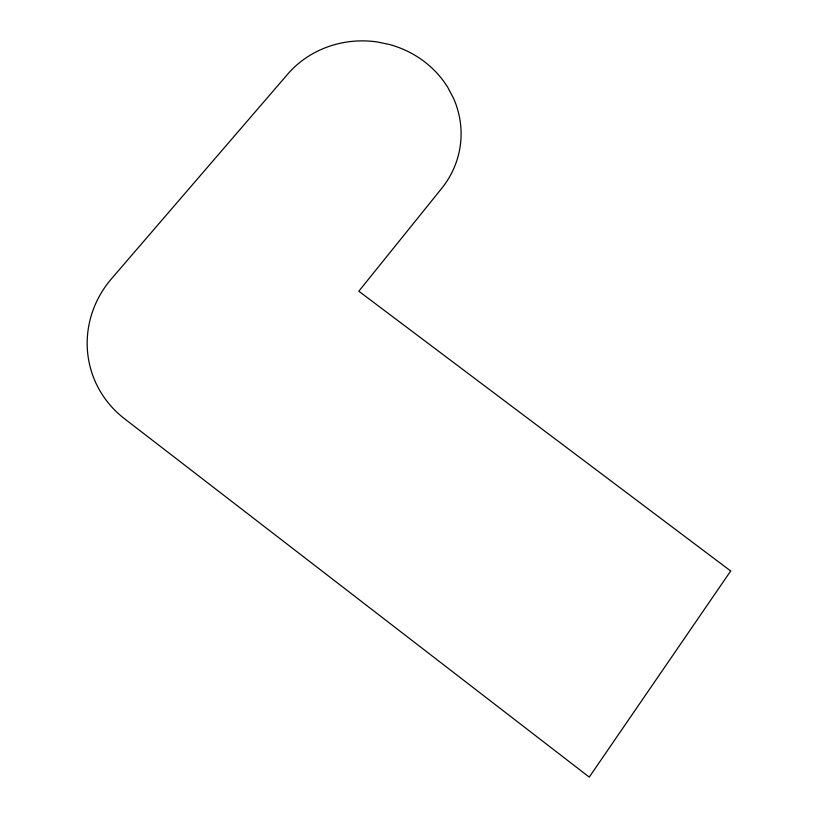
<?xml version="1.0" encoding="UTF-8"?>
<svg xmlns="http://www.w3.org/2000/svg" width="818" height="818" viewBox="0 0 818 818"><rect width="100%" height="100%" fill="white"/><g stroke="black" fill="none" stroke-linecap="round" stroke-linejoin="round"><path stroke-width="1.23" d="M730.699 570.995L589.257 777.1L124.51 418.734A103.385 98.722 -17.1 0 1 111.575 278.652L287.65 74.203A97.485 91.524 6.7 0 1 377.231 41.953L389.511 44.509A97.485 91.524 6.7 0 1 447.783 87.383L453.417 98.048A97.485 91.524 6.7 0 1 441.628 188.488L358.805 291.218L730.699 570.995"/></g></svg>
